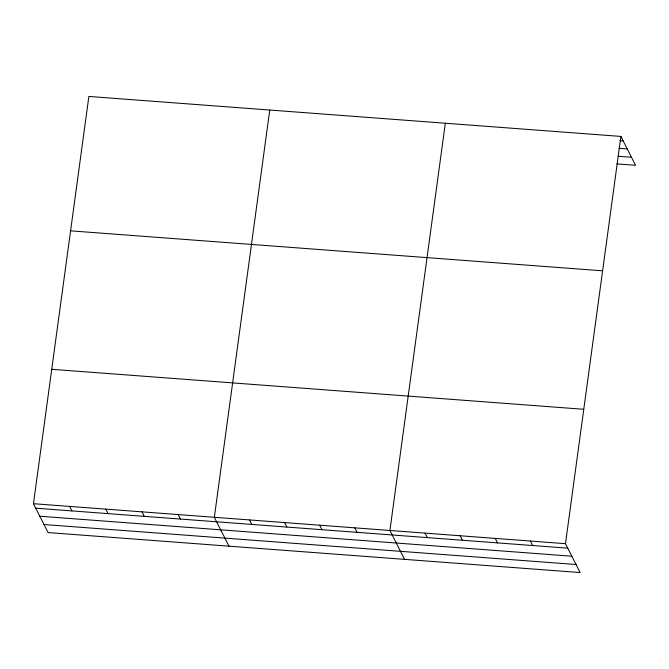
<?xml version="1.0" encoding="UTF-8"?>
<svg xmlns="http://www.w3.org/2000/svg" width="669" height="669" viewBox="0 0 669 669"><rect width="100%" height="100%" fill="white"/><g stroke="black" fill="none" stroke-linecap="round" stroke-linejoin="round"><path stroke-width="1" d="M620.899 136.426L565.481 543.68L580.132 572.555L48.101 532.574L33.45 503.698L88.868 96.445L620.899 136.426L635.55 165.302L616.96 163.905M269.758 110.034L214.339 517.288L228.99 546.172M445.328 123.23L389.91 530.484L404.561 559.368M620.079 140.682L623.174 140.916M619.001 148.342L627.263 148.961M618.039 156.245L631.469 157.257M70.58 230.838L602.61 270.82M51.739 369.305L583.769 409.286M33.45 503.698L565.481 543.68M35.733 508.189L567.755 548.17M39.814 516.234L571.844 556.215M44.02 524.529L576.051 564.511M530.366 541.037L532.641 545.528M495.252 538.394L497.527 542.894M460.138 535.76L462.413 540.251M425.024 533.118L427.299 537.617M354.796 527.841L357.079 532.34M319.682 525.207L321.965 529.697M284.568 522.564L286.85 527.063M249.453 519.93L251.736 524.421M178.163 514.57L180.438 519.06M141.987 511.852L144.261 516.343M105.802 509.134L108.085 513.625M69.626 506.416L71.909 510.907"/></g></svg>
